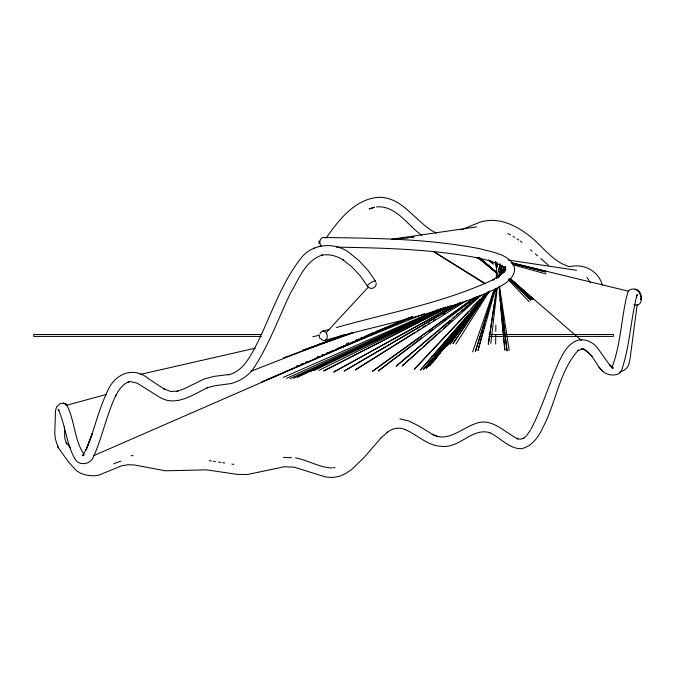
<?xml version="1.0" encoding="UTF-8"?>
<svg xmlns="http://www.w3.org/2000/svg" width="675" height="675" viewBox="0 0 675 675"><rect width="100%" height="100%" fill="white"/><g stroke="black" fill="none" stroke-linecap="round" stroke-linejoin="round"><path stroke-width="1.01" d="M495.661 343.963L495.762 334.555M495.788 331.417L495.855 325.139M496.344 278.083L496.505 262.398M64.454 426.971L64.792 438.134L66.665 444.023L66.15 442.403L70.47 447.972M318.929 334.707L319.849 338.335M376.194 282.943C376.954 287.035 371.815 290.073 368.601 287.44M490.801 343.415L497.247 288.065M499.551 268.228L500.04 264.052M637.175 304.729L630.112 358.484L628.737 364.812L627.058 367.656L624.181 370.153L619.895 372.161M494.193 303.666L488.312 344.326L496.851 288.217M494.497 301.582L494.792 299.498M495.096 297.405L495.551 294.283M495.855 292.199L496.15 290.107M498.867 271.342L499.922 264.043M499.854 268.473L500.487 264.313M319.022 240.95L319.022 243.532M505.246 269.274L505.685 267.553L504.748 270.877L505.896 269.35L503.153 272.818L492.758 280.024L494.353 279.138C444.386 302.771 389.298 312.559 336.437 327.544M481.891 335.348L477.993 350.587L495.551 288.698M482.406 333.315L483.19 330.269M483.705 328.236L484.49 325.181M496.446 278.446L500.082 264.22M499.576 274.497L502.166 265.368M494.615 289.398L475.327 351.599L495.273 288.605M498.968 275.358L502.073 265.317M500.335 272.599L502.554 265.604M472.627 351.911L493.535 291.372M499.365 274.506L502.453 265.57M531.023 429.148C542.413 407.202 549.231 383.231 559.406 360.745C562.933 353.962 566.494 346.781 573.109 342.47C582.145 336.454 593.511 341.322 598.877 349.912L609.964 365.377L613.001 368.162L609.39 364.669L613.111 367.942L611.854 367.748L612.326 367.698M455.87 344.098L489.443 291.094M498.403 276.961L504.554 267.241M326.168 237.946C338.141 221.155 352.578 201.808 374.245 197.834C401.558 193.269 414.956 223.037 436.523 233.187M483.983 297.599L452.993 343.651L486.54 294.308M497.433 277.611L504.453 267.182M498.31 277.003L505.373 266.608M479.225 303.244L450.09 344.183L480.608 301.7M496.825 278.513L505.322 266.574M530.55 430.051L526.357 435.949L523.302 438.548L523.91 438.176L520.619 439.222L517.117 438.657L517.818 438.91C504.453 432.371 491.273 416.652 474.702 423.883C461.43 428.633 447.044 442.817 432.253 434.312L438.227 436.674L437.628 436.447M498.31 277.071L505.027 267.722L498.142 276.936M611.744 367.698L612.546 366.584L612.056 367.386C620.418 345.068 621.27 320.726 626.392 297.565C627.421 294.832 627.328 290.917 630.416 289.499C636.905 287.103 641.436 293.87 641.098 299.734L640.432 298.342M474.525 308.872L447.179 345.862L476.542 306.501M498.403 277.197L505.271 267.983M467.117 318.305L444.243 348.494L469.133 315.917M498.243 277.214L505.229 267.992M473.597 310.07L474.879 308.399M498.487 277.484L505.507 268.296L498.437 277.4M453.541 335.483L432.371 362.863L488.708 291.836M454.823 333.821L456.106 332.168M457.388 330.505L459.312 328.016M460.595 326.354L461.877 324.7M463.16 323.038L464.442 321.376M488.776 291.575L429.368 365.968L489.409 291.203M503.795 272.767L505.094 271.131M486.675 294.224L426.364 368.297L489.451 291.22M475.099 307.825L423.352 369.647L488.489 292.207M476.44 306.222L478.457 303.809M479.807 302.206L485.848 294.975M487.198 293.372L488.54 291.769M469.041 313.917L420.331 370.136L488.185 292.191M470.416 312.331L488.253 291.752M326.565 332.227L368.491 286.9M636.93 295.49L636.609 295.836L637.31 294.553L636.297 296.696L636.862 295.439C630.568 320.195 629.876 346.326 621.515 370.533C620.173 373.621 616.798 374.996 613.609 374.962C596.523 375.933 596.067 352.038 581.546 348.865L582.517 348.958L577.842 350.527L578.492 350.047C559.212 371.132 556.259 402.199 543.173 426.938C538.937 436.463 532.102 446.555 521.184 448.757C508.537 448.673 500.192 437.265 489.291 432.523L489.932 432.743C472.466 427.267 459.54 448.436 441.728 446.344C427.477 446.032 417.395 434.557 404.865 429.46L405.439 429.68C399.322 426.811 392.2 428.178 387.129 432.506L387.526 432.152L380.489 438.438L380.827 438.126L364.34 457.245L352.105 469.108L345.912 473.411L339.179 476.44L332.362 477.495L325.493 476.955L294.275 467.201L284.369 466.746L247.379 474.525L237.068 474.356L206.618 469.859L165.485 470.787L134.249 464.957L127.778 464.754L121.542 465.834L98.753 475.2L93.108 475.841L86.307 475.132L80.966 473.445L76.207 470.568L68.344 461.725L58.092 447.449L55.35 438.826L54.759 433.24L55.502 410.738L56.59 406.831L59.982 403.709L63.56 403.161L66.403 404.359C74.967 419.918 73.896 439.847 84.324 454.815M468.779 311.15L414.281 369.301L485.958 293.473M470.931 308.855L479.537 299.666M482.406 296.612L484.557 294.317M420.896 348.967L402.165 365.977L481.098 295.397M423.233 346.84L436.497 334.8M438.058 333.382L440.404 331.256M443.526 328.421L446.648 325.586M448.2 324.169L452.107 320.625M463.033 310.711L465.37 308.585M449.862 320.617L396.124 366.238L480.305 295.245M452.267 318.566L454.672 316.524M456.275 315.166L458.679 313.124M461.084 311.082L462.687 309.715M465.1 307.673L467.505 305.632M469.108 304.273L471.513 302.231M473.116 300.864L475.521 298.823M410.729 346.148L378.202 371.031L477.419 296.367M412.391 344.874L421.571 337.854M429.072 332.117L432.413 329.56M444.083 320.633L445.753 319.359M473.622 298.164L372.33 371.385L474.846 297.624M414.745 332.429L355.151 369.976L466.493 300.704M417.412 330.75L420.078 329.071M422.744 327.392L425.41 325.704M428.085 324.025L429.865 322.903M433.417 320.667L435.198 319.545M443.205 314.499L444.977 313.377M438.522 315.681L344.174 371.056L462.392 302.138M440.336 314.618L446.681 310.888M448.495 309.825L451.221 308.222M453.035 307.159L459.388 303.429M375.578 281.197L367.9 270.253L358.847 260.516L348.975 252.416C335.163 242.274 313.993 243.321 302.408 256.466C279.678 284.217 270.084 319.731 253.226 350.941C247.506 361.049 240.587 372.271 228.268 374.777L229.044 374.515L214.085 376.363L204.466 378.903L184.317 388.699L176.985 391.407L177.837 391.129L170.75 391.458L163.865 388.884L164.557 389.281L148.542 378.759C133.118 365.614 114.303 374.136 107.325 391.576C98.364 410.366 94.103 430.903 86.029 450.048L92.374 433.401L86.282 449.331L82.485 455.608L83.692 455.144L82.072 455.735L83.396 455.254M440.581 312.922L333.644 372.111L460.021 302.569M442.429 311.901L447.964 308.838M449.803 307.825L455.338 304.762M420.989 320.996L323.637 371.005L451.761 305.539M422.862 320.034L450.014 306.087M318.853 370.423L449.179 306.138M314.212 370.507L445.905 307.235M443.812 307.927L309.741 371.587L445.466 307.268M443.551 308.078L297.346 377.123L445.778 307.302M293.566 378.262L445.078 307.53M289.98 378.683L445.103 307.26M286.588 378.388L441.146 308.627M283.39 377.35L438.429 309.302M93.8 455.591L262.364 382.058M262.145 382.118L412.239 316.837M412.206 316.811L261.942 381.949L412.644 316.777M316.752 357.455L318.684 356.628M321.587 355.387L323.527 354.569M326.43 353.329L328.362 352.502M337.078 348.789L348.697 343.837M351.599 342.605L353.531 341.778M355.472 340.951L410.645 317.444M296.333 366.188L298.266 365.369M301.16 364.137L303.092 363.31M305.986 362.078L307.918 361.26M316.609 357.564L318.541 356.746M321.435 355.514L323.367 354.696M326.27 353.464L333.028 350.587M336.884 348.941L412.206 316.921M461.093 229.93L479.672 222.294C495.847 216.979 512.654 223.509 525.732 233.17C540.877 243.152 551.542 261.976 569.793 266.692C583.715 263.199 598.683 270.945 602.328 285.171M113.611 463.852L120.867 461.093M346.823 343.744L348.764 342.934M368.212 334.859L374.051 332.438M375.992 331.627L410.029 317.503M346.823 343.887L348.764 343.077M355.573 340.267L358.493 339.061M360.433 338.251L363.352 337.044M365.293 336.243L374.051 332.623M375.992 331.822L411.969 316.946L404.106 319.916M321.342 355.708L324.27 354.535M326.194 353.725L329.13 352.552M331.054 351.734L424.423 313.63M251.134 371.208L342.698 335.306M343.406 334.977L303.176 350.612L345.617 334.623M283.458 357.834L288.394 356.037M289.381 355.683L353.835 332.429M302.484 350.409L350.966 333.197M302.569 350.426L353.261 332.556M313.664 248.282L314.381 248.054M319.022 246.535L319.781 246.291M374.507 207.25L369.09 208.946L374.051 207.402M66.015 405.422L106.642 394.377M322.448 331.206L329.442 329.375M324.717 340.47C382.354 323.865 442.648 313.808 497.273 288.2C504.807 283.989 515.329 278.049 514.544 268.059C510.308 253.91 491.948 252.298 479.95 248.754C428.701 238.722 376.135 238.216 324.093 237.516M140.307 374.406L255.226 348.182M312.753 336.749L318.819 335.374M332.893 467.817L334.952 467.505M476.618 226.893L391.652 239.228M395.449 239.237L409.86 237.499M411.919 237.254L413.977 237.001L410.788 237.305M393.078 239.271L403.498 238.115M405.582 237.887L408.704 237.541M376.464 206.896C395.896 205.124 407.666 225.442 421.639 235.17M261.385 334.505L33.75 334.505L33.75 336.412L261.385 336.412M489.029 334.505L613.381 334.505L613.381 336.412L489.029 336.412M131.169 455.65L133.152 455.667M336.631 247.143C383.83 247.978 431.401 249.067 477.908 257.901L476.322 257.538C485.958 259.841 496.066 261.875 504.309 267.68L502.782 266.566L505.507 269.536M399.836 418.837L408.763 420.964L418.669 425.9L432.81 434.54M283.458 457.397L291.532 457.701M331.864 467.969C319.132 467.412 307.96 460.164 295.574 457.861M508.106 260.035L576.534 270.295M209.393 460.688L211.435 460.991M213.469 461.303L215.502 461.607M218.565 462.071L220.598 462.375M222.632 462.687L224.674 462.991M231.803 464.071L233.837 464.375M635.015 289.077C643.477 289.659 644.017 308.492 633.901 304.585M628.746 291.288L511.085 262.668M512.409 263.123L545.813 271.418L512.156 263.09M512.317 263.393L545.881 271.957L512.452 263.452M512.755 264.71L545.957 273.932M507.718 233.609L510.528 234.74M433.662 251.564L485.443 283.576M433.595 251.615L484.996 283.922M513 236.317L514.645 237.364M517.117 238.933L518.763 239.988M478.094 257.597L496.176 271.983M477.951 257.715L496.488 273.046M496.623 272.902L478.254 257.335L496.733 272.751L480.153 258.323M478.862 257.496L495.678 271.848M478.828 257.512L495.56 271.89M520.408 241.034L521.969 242.384M530.558 249.784L532.119 251.125M535.241 253.817L537.587 255.833M540.709 258.525L548.513 265.25M480.144 258.289L495.948 271.966M488.843 260.12L492.801 263.545M510.207 278.648L581.403 340.428M488.776 260.128L493.476 264.254M509.937 278.691L533.444 299.312L510.038 278.48M583.538 348.57L592.194 356.181M490.539 261.115L492.1 262.507M490.447 261.233L492.767 263.351M509.735 278.885L532.094 299.363L509.836 278.665M490.438 260.947L492.674 263.123M509.077 279.104L530.685 300.173L509.178 278.876M59.223 410.299L58.151 409.227C65.146 424.094 66.108 441.644 73.668 456.536C74.95 459.65 77.465 462.999 81.042 463.438C85.371 464.307 89.918 462.611 92.475 458.932C102.178 438.429 106.118 415.665 115.973 395.204L115.729 395.744C118.657 390.032 122.614 384.075 128.925 381.839L127.921 382.075L130.756 381.662L137.017 383.096L159.646 397.229C175.913 407.168 193.193 394.538 207.655 387.602L206.879 387.863L214.895 385.762L231.238 383.535C239.853 381.046 247.674 376.346 253.091 369.09C268.625 345.727 278.176 319.047 290.107 293.777C298.552 279.796 305.227 260.466 322.38 255.007L321.629 255.243C329.273 253.682 337.281 256.011 343.659 260.339L343.136 259.934L352.08 267.098L360.349 275.982L367.369 286.057M490.455 260.736L492.607 263.022M508.393 279.762L529.217 301.835M586.896 277.467L590.566 282.85M57.577 445.829L58.092 447.449M504.546 267.882L505.246 270.236M495.703 261.816L496.479 266.979M499.466 286.605L509.195 350.637M495.602 261.824L496.403 268.043M499.863 294.958L500.133 297.034M500.529 300.139L500.926 303.244M501.196 305.319L507.052 350.882L499.23 286.141M496.446 263.174L496.952 267.351M496.336 263.191L496.741 267.376M499.213 292.52L499.416 294.621M499.829 298.806L500.141 301.953M500.546 306.146L504.866 350.148L499.095 286.419M496.927 262.398L497.306 266.574M367.867 286.242A4.767 1.148 -30.6 0 1 371.098 282.521A4.767 1.148 -30.6 0 1 375.393 281.922M321.562 246.257A4.767 3.704 90 0 1 320.313 239.954A4.767 3.704 90 0 1 325.105 237.895M320.077 333.669A4.767 3.662 76 0 1 325.451 332.083A4.767 3.662 76 0 1 326.447 339.289A4.767 3.662 76 0 1 320.735 338.42M65.045 403.777L63.56 403.161L66.403 404.359L65.028 403.743M602.539 371.149L599.105 367.554L602.539 371.149"/></g></svg>
